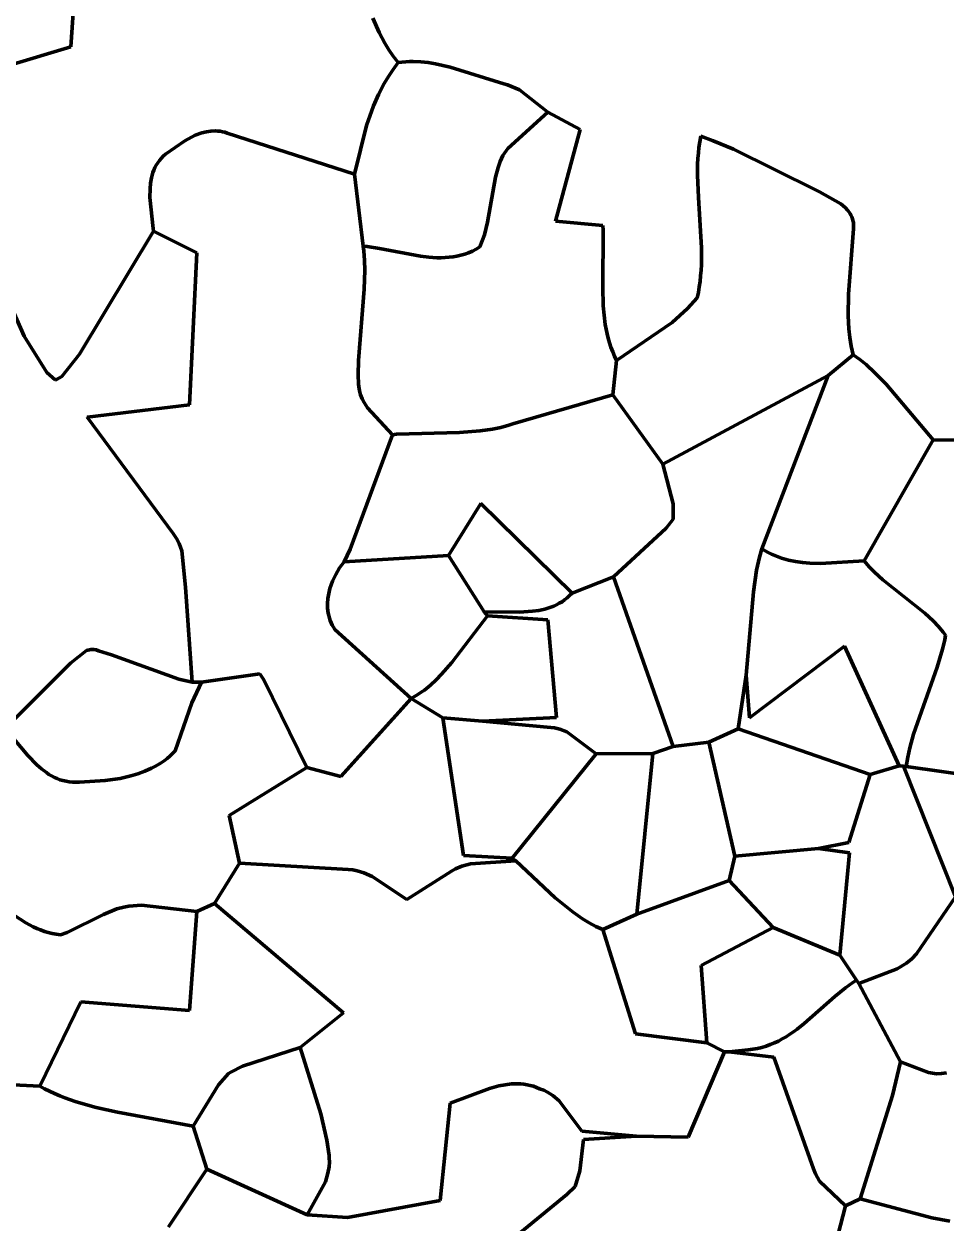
# Model space of a CAD drawing. Header units: millimetres. Extents: x 0 to 10.4, y 0 to 7.8.
# Drawn here: x 3.402 to 5.543, y 2.119 to 4.905 of the extents above; entities that cross this region are included whole.
import ezdxf

# ---------------------------------------------------------------- set-up
doc = ezdxf.new("R2010")
doc.units = ezdxf.units.MM
for name, color, linetype, lineweight in [('color#212121ff', 7, 'CONTINUOUS', 100), ('color#292929ff', 7, 'CONTINUOUS', 100), ('color#2f2f2fff', 7, 'CONTINUOUS', 100), ('color#333333ff', 7, 'CONTINUOUS', 100), ('color#353535ff', 7, 'CONTINUOUS', 100), ('color#3c3c3cff', 7, 'CONTINUOUS', 100), ('color#424242ff', 7, 'CONTINUOUS', 100), ('color#434343ff', 7, 'CONTINUOUS', 100), ('color#4b4b4bff', 7, 'CONTINUOUS', 100), ('color#4d4d4dff', 7, 'CONTINUOUS', 100), ('color#4f4f4fff', 7, 'CONTINUOUS', 100), ('color#535353ff', 7, 'CONTINUOUS', 100), ('color#5d5d5dff', 7, 'CONTINUOUS', 100), ('color#5f5f5fff', 7, 'CONTINUOUS', 100), ('color#606060ff', 7, 'CONTINUOUS', 100), ('color#646464ff', 7, 'CONTINUOUS', 100), ('color#666666ff', 7, 'CONTINUOUS', 100), ('color#696969ff', 7, 'CONTINUOUS', 100), ('color#6b6b6bff', 7, 'CONTINUOUS', 100), ('color#6c6c6cff', 7, 'CONTINUOUS', 100), ('color#707070ff', 7, 'CONTINUOUS', 100), ('color#737373ff', 7, 'CONTINUOUS', 100), ('color#757575ff', 7, 'CONTINUOUS', 100), ('color#767676ff', 7, 'CONTINUOUS', 100), ('color#777777ff', 7, 'CONTINUOUS', 100), ('color#797979ff', 7, 'CONTINUOUS', 100), ('color#7a7a7aff', 7, 'CONTINUOUS', 100), ('color#7b7b7bff', 7, 'CONTINUOUS', 100), ('color#7f7f7fff', 7, 'CONTINUOUS', 100), ('color#818181ff', 7, 'CONTINUOUS', 100), ('color#858585ff', 7, 'CONTINUOUS', 100), ('color#868686ff', 7, 'CONTINUOUS', 100), ('color#878787ff', 7, 'CONTINUOUS', 100), ('color#8b8b8bff', 7, 'CONTINUOUS', 100), ('color#8f8f8fff', 7, 'CONTINUOUS', 100)]:
    doc.layers.add(name, color=color, linetype=linetype, lineweight=lineweight)

msp = doc.modelspace()

# ---------------------------------------------------------------- linework, layer by layer
at = {"layer": 'color#212121ff'}
for p, q in [((5.3091, 2.1617), (5.3431, 2.1776)), ((5.3431, 2.1776), (5.5095, 2.134)), ((5.265, 1.9897), (5.3091, 2.1617)), ((5.5095, 2.134), (5.5515, 2.1258))]:
    msp.add_line(p, q, dxfattribs=at)
at = {"layer": 'color#292929ff'}
for p, q in [((4.9442, 2.3208), (5.0281, 2.5194)), ((5.0281, 2.5194), (5.0383, 2.5188)), ((5.0383, 2.5188), (5.1429, 2.5068)), ((5.1429, 2.5068), (5.235, 2.2476)), ((4.6926, 2.243), (4.7007, 2.3153)), ((4.7007, 2.3153), (4.8237, 2.3232)), ((4.8237, 2.3232), (4.9442, 2.3208)), ((4.6814, 2.2067), (4.6926, 2.243)), ((5.235, 2.2476), (5.2392, 2.2362)), ((5.2392, 2.2362), (5.2489, 2.219)), ((4.6625, 2.1879), (4.6814, 2.2067)), ((5.2489, 2.219), (5.3091, 2.1617)), ((4.5332, 2.0822), (4.6625, 2.1879)), ((5.3091, 2.1617), (5.265, 1.9897))]:
    msp.add_line(p, q, dxfattribs=at)
at = {"layer": 'color#2f2f2fff'}
for p, q in [((5.3091, 2.6676), (5.3259, 2.6797)), ((5.3259, 2.6797), (5.3346, 2.6854)), ((5.3346, 2.6854), (5.3405, 2.6773)), ((5.3405, 2.6773), (5.4366, 2.4957)), ((5.2133, 2.5846), (5.2847, 2.6477)), ((5.2847, 2.6477), (5.3091, 2.6676)), ((5.18, 2.5597), (5.1885, 2.5655)), ((5.1885, 2.5655), (5.1969, 2.5717)), ((5.1969, 2.5717), (5.2133, 2.5846)), ((5.1249, 2.5323), (5.1346, 2.5358)), ((5.1346, 2.5358), (5.1441, 2.5397)), ((5.1441, 2.5397), (5.1534, 2.5441)), ((5.1534, 2.5441), (5.1624, 2.5489)), ((5.1624, 2.5489), (5.1713, 2.5541)), ((5.1713, 2.5541), (5.18, 2.5597)), ((5.0383, 2.5188), (5.0832, 2.524)), ((5.1429, 2.5068), (5.0383, 2.5188)), ((5.0832, 2.524), (5.0941, 2.5252)), ((5.0941, 2.5252), (5.1046, 2.527)), ((5.1046, 2.527), (5.1149, 2.5294)), ((5.1149, 2.5294), (5.1249, 2.5323)), ((5.235, 2.2476), (5.1429, 2.5068)), ((5.4366, 2.4957), (5.418, 2.4178)), ((5.418, 2.4178), (5.3431, 2.1776)), ((5.2392, 2.2362), (5.235, 2.2476)), ((5.2489, 2.219), (5.2392, 2.2362)), ((5.3091, 2.1617), (5.2489, 2.219)), ((5.3431, 2.1776), (5.3091, 2.1617))]:
    msp.add_line(p, q, dxfattribs=at)
at = {"layer": 'color#333333ff'}
for p, q in [((4.3913, 2.3996), (4.4828, 2.4339)), ((4.4828, 2.4339), (4.5044, 2.4399)), ((4.5044, 2.4399), (4.519, 2.4428)), ((4.519, 2.4428), (4.5335, 2.4446)), ((4.5335, 2.4446), (4.5408, 2.445)), ((4.5408, 2.445), (4.5481, 2.445)), ((4.5481, 2.445), (4.5554, 2.4447)), ((4.5554, 2.4447), (4.5626, 2.444)), ((4.5626, 2.444), (4.5699, 2.4428)), ((4.5699, 2.4428), (4.5772, 2.4412)), ((4.5772, 2.4412), (4.5845, 2.4391)), ((4.5845, 2.4391), (4.5918, 2.4365)), ((4.5918, 2.4365), (4.599, 2.4334)), ((4.599, 2.4334), (4.6084, 2.4298)), ((4.6084, 2.4298), (4.6173, 2.4255)), ((4.6173, 2.4255), (4.6295, 2.4176)), ((4.368, 2.1741), (4.3913, 2.3996)), ((4.6295, 2.4176), (4.6442, 2.405)), ((4.6442, 2.405), (4.6973, 2.3347)), ((4.7007, 2.3153), (4.6926, 2.243)), ((4.6973, 2.3347), (4.8237, 2.3232)), ((4.8237, 2.3232), (4.7007, 2.3153)), ((3.7375, 2.1131), (3.8263, 2.2467)), ((3.8263, 2.2467), (4.0596, 2.1404)), ((4.6926, 2.243), (4.6814, 2.2067)), ((4.6814, 2.2067), (4.6625, 2.1879)), ((4.1525, 2.1346), (4.368, 2.1741)), ((4.6625, 2.1879), (4.5332, 2.0822)), ((4.0596, 2.1404), (4.1525, 2.1346))]:
    msp.add_line(p, q, dxfattribs=at)
at = {"layer": 'color#353535ff'}
for p, q in [((4.9742, 2.7196), (5.141, 2.8077)), ((5.141, 2.8077), (5.2959, 2.7433)), ((5.2959, 2.7433), (5.3346, 2.6854)), ((4.9869, 2.5399), (4.9742, 2.7196)), ((5.3259, 2.6797), (5.3091, 2.6676)), ((5.3346, 2.6854), (5.3259, 2.6797)), ((5.2847, 2.6477), (5.2133, 2.5846)), ((5.3091, 2.6676), (5.2847, 2.6477)), ((5.1885, 2.5655), (5.18, 2.5597)), ((5.1969, 2.5717), (5.1885, 2.5655)), ((5.2133, 2.5846), (5.1969, 2.5717)), ((5.0281, 2.5194), (4.9869, 2.5399)), ((5.1346, 2.5358), (5.1249, 2.5323)), ((5.1441, 2.5397), (5.1346, 2.5358)), ((5.1534, 2.5441), (5.1441, 2.5397)), ((5.1624, 2.5489), (5.1534, 2.5441)), ((5.1713, 2.5541), (5.1624, 2.5489)), ((5.18, 2.5597), (5.1713, 2.5541)), ((5.0383, 2.5188), (5.0281, 2.5194)), ((5.0832, 2.524), (5.0383, 2.5188)), ((5.0941, 2.5252), (5.0832, 2.524)), ((5.1046, 2.527), (5.0941, 2.5252)), ((5.1149, 2.5294), (5.1046, 2.527)), ((5.1249, 2.5323), (5.1149, 2.5294))]:
    msp.add_line(p, q, dxfattribs=at)
at = {"layer": 'color#3c3c3cff'}
for p, q in [((5.418, 2.4178), (5.4366, 2.4957)), ((5.4366, 2.4957), (5.5016, 2.4708)), ((5.5016, 2.4708), (5.5204, 2.4681)), ((5.5204, 2.4681), (5.5319, 2.4685)), ((5.5319, 2.4685), (5.5435, 2.4706)), ((5.3431, 2.1776), (5.418, 2.4178)), ((5.5095, 2.134), (5.3431, 2.1776)), ((5.5515, 2.1258), (5.5095, 2.134))]:
    msp.add_line(p, q, dxfattribs=at)
at = {"layer": 'color#424242ff'}
for p, q in [((3.2933, 2.4471), (3.4383, 2.4393)), ((3.4383, 2.4393), (3.4497, 2.4332)), ((3.4497, 2.4332), (3.4613, 2.4275)), ((3.4613, 2.4275), (3.4729, 2.4222)), ((3.4729, 2.4222), (3.4846, 2.4172)), ((3.4846, 2.4172), (3.4965, 2.4126)), ((3.4965, 2.4126), (3.5204, 2.4041)), ((3.5204, 2.4041), (3.5447, 2.3967)), ((3.5447, 2.3967), (3.5692, 2.3902)), ((3.5692, 2.3902), (3.6189, 2.3793)), ((3.6189, 2.3793), (3.7944, 2.3462)), ((3.7944, 2.3462), (3.8263, 2.2467)), ((3.8263, 2.2467), (3.7375, 2.1131))]:
    msp.add_line(p, q, dxfattribs=at)
at = {"layer": 'color#434343ff'}
for p, q in [((4.8249, 2.8389), (5.0387, 2.9165)), ((5.0387, 2.9165), (5.141, 2.8077)), ((4.7461, 2.8028), (4.8249, 2.8389)), ((4.8213, 2.5606), (4.7461, 2.8028)), ((5.141, 2.8077), (4.9742, 2.7196)), ((4.9742, 2.7196), (4.9869, 2.5399)), ((4.9869, 2.5399), (4.8213, 2.5606))]:
    msp.add_line(p, q, dxfattribs=at)
at = {"layer": 'color#4b4b4bff'}
for p, q in [((5.4435, 3.182), (5.45, 3.1814)), ((5.5647, 2.8784), (5.4435, 3.182)), ((5.45, 3.1814), (5.6664, 3.1506)), ((5.4744, 2.7463), (5.5647, 2.8784)), ((5.4511, 2.725), (5.4633, 2.7349)), ((5.4633, 2.7349), (5.4744, 2.7463)), ((5.3405, 2.6773), (5.4289, 2.7113)), ((5.4289, 2.7113), (5.4511, 2.725)), ((5.4366, 2.4957), (5.3405, 2.6773)), ((5.5016, 2.4708), (5.4366, 2.4957)), ((5.5204, 2.4681), (5.5016, 2.4708)), ((5.5319, 2.4685), (5.5204, 2.4681)), ((5.5435, 2.4706), (5.5319, 2.4685))]:
    msp.add_line(p, q, dxfattribs=at)
at = {"layer": 'color#4d4d4dff'}
for p, q in [((3.8441, 2.863), (3.9025, 2.9568)), ((3.9025, 2.9568), (4.1541, 2.9425)), ((4.4184, 2.9497), (4.4385, 2.9552)), ((4.4385, 2.9552), (4.5434, 2.9623)), ((4.5434, 2.9623), (4.635, 2.8768)), ((4.1541, 2.9425), (4.165, 2.9414)), ((4.165, 2.9414), (4.1756, 2.9394)), ((4.1756, 2.9394), (4.1909, 2.9348)), ((4.1909, 2.9348), (4.2104, 2.9263)), ((4.2104, 2.9263), (4.291, 2.8726)), ((4.291, 2.8726), (4.3944, 2.9387)), ((4.3944, 2.9387), (4.4038, 2.9437)), ((4.4038, 2.9437), (4.4184, 2.9497)), ((4.635, 2.8768), (4.6765, 2.843)), ((4.1433, 2.6092), (3.8441, 2.863)), ((4.6765, 2.843), (4.6985, 2.8279)), ((4.6985, 2.8279), (4.7138, 2.8187)), ((4.7138, 2.8187), (4.7296, 2.8103)), ((4.7296, 2.8103), (4.7461, 2.8028)), ((4.7461, 2.8028), (4.8213, 2.5606)), ((4.043, 2.5293), (4.1433, 2.6092)), ((4.8213, 2.5606), (4.9869, 2.5399)), ((4.9869, 2.5399), (5.0281, 2.5194)), ((4.091, 2.3751), (4.043, 2.5293)), ((5.0281, 2.5194), (4.9442, 2.3208)), ((4.4828, 2.4339), (4.3913, 2.3996)), ((4.5044, 2.4399), (4.4828, 2.4339)), ((4.519, 2.4428), (4.5044, 2.4399)), ((4.5335, 2.4446), (4.519, 2.4428)), ((4.5408, 2.445), (4.5335, 2.4446)), ((4.5481, 2.445), (4.5408, 2.445)), ((4.5554, 2.4447), (4.5481, 2.445)), ((4.5626, 2.444), (4.5554, 2.4447)), ((4.5699, 2.4428), (4.5626, 2.444)), ((4.5772, 2.4412), (4.5699, 2.4428)), ((4.5845, 2.4391), (4.5772, 2.4412)), ((4.5918, 2.4365), (4.5845, 2.4391)), ((4.599, 2.4334), (4.5918, 2.4365)), ((4.6084, 2.4298), (4.599, 2.4334)), ((4.6173, 2.4255), (4.6084, 2.4298)), ((4.6295, 2.4176), (4.6173, 2.4255)), ((4.3913, 2.3996), (4.368, 2.1741)), ((4.6442, 2.405), (4.6295, 2.4176)), ((4.6973, 2.3347), (4.6442, 2.405)), ((4.1051, 2.314), (4.091, 2.3751)), ((4.1101, 2.2785), (4.1051, 2.314)), ((4.8237, 2.3232), (4.6973, 2.3347)), ((4.9442, 2.3208), (4.8237, 2.3232)), ((4.1105, 2.2731), (4.1101, 2.2785)), ((4.1101, 2.2523), (4.1108, 2.2626)), ((4.1108, 2.2626), (4.1105, 2.2731)), ((4.1016, 2.2176), (4.1075, 2.2372)), ((4.1075, 2.2372), (4.1101, 2.2523)), ((4.0596, 2.1404), (4.1016, 2.2176)), ((4.368, 2.1741), (4.1525, 2.1346)), ((4.1525, 2.1346), (4.0596, 2.1404))]:
    msp.add_line(p, q, dxfattribs=at)
at = {"layer": 'color#4f4f4fff'}
for p, q in [((4.9916, 3.2375), (5.0602, 3.2683)), ((5.0602, 3.2683), (5.3666, 3.1624)), ((5.0525, 2.9732), (4.9916, 3.2375)), ((5.3666, 3.1624), (5.317, 3.0045)), ((5.2463, 2.9907), (5.0525, 2.9732)), ((5.317, 3.0045), (5.2463, 2.9907))]:
    msp.add_line(p, q, dxfattribs=at)
at = {"layer": 'color#535353ff'}
for p, q in [((3.9093, 2.4856), (4.043, 2.5293)), ((4.043, 2.5293), (4.091, 2.3751)), ((3.882, 2.4719), (3.9093, 2.4856)), ((3.853, 2.4421), (3.8767, 2.4687)), ((3.8767, 2.4687), (3.882, 2.4719)), ((3.7944, 2.3462), (3.853, 2.4421)), ((4.091, 2.3751), (4.1051, 2.314)), ((3.8263, 2.2467), (3.7944, 2.3462)), ((4.1051, 2.314), (4.1101, 2.2785)), ((4.1101, 2.2785), (4.1105, 2.2731)), ((4.1108, 2.2626), (4.1101, 2.2523)), ((4.1105, 2.2731), (4.1108, 2.2626)), ((4.0596, 2.1404), (3.8263, 2.2467)), ((4.1075, 2.2372), (4.1016, 2.2176)), ((4.1101, 2.2523), (4.1075, 2.2372)), ((4.1016, 2.2176), (4.0596, 2.1404))]:
    msp.add_line(p, q, dxfattribs=at)
at = {"layer": 'color#5d5d5dff'}
for p, q in [((4.9088, 3.228), (4.9916, 3.2375)), ((4.9916, 3.2375), (5.0525, 2.9732)), ((4.8249, 2.8389), (4.8615, 3.2117)), ((4.8615, 3.2117), (4.9088, 3.228)), ((5.0525, 2.9732), (5.0387, 2.9165)), ((5.0387, 2.9165), (4.8249, 2.8389))]:
    msp.add_line(p, q, dxfattribs=at)
at = {"layer": 'color#5f5f5fff'}
for p, q in [((5.3666, 3.1624), (5.4337, 3.1828)), ((5.4337, 3.1828), (5.4435, 3.182)), ((5.4435, 3.182), (5.5647, 2.8784)), ((5.317, 3.0045), (5.3666, 3.1624)), ((5.2463, 2.9907), (5.317, 3.0045)), ((5.3185, 2.9806), (5.2463, 2.9907)), ((5.2959, 2.7433), (5.3185, 2.9806)), ((5.5647, 2.8784), (5.4744, 2.7463)), ((3.7862, 2.6151), (3.803, 2.8448)), ((3.803, 2.8448), (3.8441, 2.863)), ((3.8441, 2.863), (4.1433, 2.6092)), ((5.3346, 2.6854), (5.2959, 2.7433)), ((5.4633, 2.7349), (5.4511, 2.725)), ((5.4744, 2.7463), (5.4633, 2.7349)), ((5.4289, 2.7113), (5.3405, 2.6773)), ((5.4511, 2.725), (5.4289, 2.7113)), ((5.3405, 2.6773), (5.3346, 2.6854)), ((3.4383, 2.4393), (3.5334, 2.6354)), ((3.5334, 2.6354), (3.7862, 2.6151)), ((4.1433, 2.6092), (4.043, 2.5293)), ((4.043, 2.5293), (3.9093, 2.4856)), ((3.9093, 2.4856), (3.882, 2.4719)), ((3.8767, 2.4687), (3.853, 2.4421)), ((3.882, 2.4719), (3.8767, 2.4687)), ((3.4497, 2.4332), (3.4383, 2.4393)), ((3.4613, 2.4275), (3.4497, 2.4332)), ((3.4729, 2.4222), (3.4613, 2.4275)), ((3.853, 2.4421), (3.7944, 2.3462)), ((3.4846, 2.4172), (3.4729, 2.4222)), ((3.4965, 2.4126), (3.4846, 2.4172)), ((3.5204, 2.4041), (3.4965, 2.4126)), ((3.5447, 2.3967), (3.5204, 2.4041)), ((3.5692, 2.3902), (3.5447, 2.3967)), ((3.6189, 2.3793), (3.5692, 2.3902)), ((3.7944, 2.3462), (3.6189, 2.3793))]:
    msp.add_line(p, q, dxfattribs=at)
at = {"layer": 'color#606060ff'}
for p, q in [((4.1375, 3.1579), (4.3004, 3.3389)), ((4.3004, 3.3389), (4.3742, 3.2943)), ((4.3742, 3.2943), (4.4222, 2.9748)), ((3.8784, 3.0679), (4.0585, 3.1792)), ((4.0585, 3.1792), (4.1375, 3.1579)), ((3.9025, 2.9568), (3.8784, 3.0679)), ((4.1541, 2.9425), (3.9025, 2.9568)), ((4.4385, 2.9552), (4.4184, 2.9497)), ((4.4222, 2.9748), (4.5355, 2.9684)), ((4.5434, 2.9623), (4.4385, 2.9552)), ((4.5355, 2.9684), (4.5434, 2.9623)), ((4.165, 2.9414), (4.1541, 2.9425)), ((4.1756, 2.9394), (4.165, 2.9414)), ((4.1909, 2.9348), (4.1756, 2.9394)), ((4.2104, 2.9263), (4.1909, 2.9348)), ((4.291, 2.8726), (4.2104, 2.9263)), ((4.3944, 2.9387), (4.291, 2.8726)), ((4.4038, 2.9437), (4.3944, 2.9387)), ((4.4184, 2.9497), (4.4038, 2.9437))]:
    msp.add_line(p, q, dxfattribs=at)
at = {"layer": 'color#646464ff'}
for p, q in [((5.2686, 4.089), (5.327, 4.137)), ((5.327, 4.137), (5.3423, 4.126)), ((5.3423, 4.126), (5.3569, 4.1142)), ((5.3569, 4.1142), (5.3776, 4.0953)), ((5.3776, 4.0953), (5.4035, 4.0684)), ((5.115, 3.6866), (5.2686, 4.089)), ((5.4035, 4.0684), (5.5126, 3.9397)), ((5.5126, 3.9397), (5.3525, 3.6585)), ((5.1224, 3.682), (5.115, 3.6866)), ((5.1299, 3.6779), (5.1224, 3.682)), ((5.1375, 3.6741), (5.1299, 3.6779)), ((5.1452, 3.6707), (5.1375, 3.6741)), ((5.153, 3.6676), (5.1452, 3.6707)), ((5.1609, 3.6648), (5.153, 3.6676)), ((5.1769, 3.6603), (5.1609, 3.6648)), ((5.1931, 3.6568), (5.1769, 3.6603)), ((5.2096, 3.6544), (5.1931, 3.6568)), ((5.2263, 3.6529), (5.2096, 3.6544)), ((5.2515, 3.6521), (5.2263, 3.6529)), ((5.3525, 3.6585), (5.2515, 3.6521))]:
    msp.add_line(p, q, dxfattribs=at)
at = {"layer": 'color#666666ff'}
for p, q in [((4.5355, 2.9684), (4.7301, 3.2109)), ((4.7301, 3.2109), (4.8615, 3.2117)), ((4.8615, 3.2117), (4.8249, 2.8389)), ((5.0525, 2.9732), (5.2463, 2.9907)), ((5.2463, 2.9907), (5.3185, 2.9806)), ((5.3185, 2.9806), (5.2959, 2.7433)), ((4.5434, 2.9623), (4.5355, 2.9684)), ((4.635, 2.8768), (4.5434, 2.9623)), ((5.0387, 2.9165), (5.0525, 2.9732)), ((5.141, 2.8077), (5.0387, 2.9165)), ((4.6765, 2.843), (4.635, 2.8768)), ((4.6985, 2.8279), (4.6765, 2.843)), ((4.7138, 2.8187), (4.6985, 2.8279)), ((4.7296, 2.8103), (4.7138, 2.8187)), ((4.8249, 2.8389), (4.7461, 2.8028)), ((4.7461, 2.8028), (4.7296, 2.8103)), ((5.2959, 2.7433), (5.141, 2.8077))]:
    msp.add_line(p, q, dxfattribs=at)
at = {"layer": 'color#696969ff'}
for p, q in [((4.3876, 3.6707), (4.4621, 3.7913)), ((4.4621, 3.7913), (4.6743, 3.5837)), ((4.4704, 3.5405), (4.3876, 3.6707)), ((4.6571, 3.568), (4.651, 3.5638)), ((4.663, 3.5727), (4.6571, 3.568)), ((4.6687, 3.578), (4.663, 3.5727)), ((4.6743, 3.5837), (4.6687, 3.578)), ((4.5526, 3.5398), (4.4704, 3.5405)), ((4.5825, 3.5415), (4.5526, 3.5398)), ((4.597, 3.5435), (4.5825, 3.5415)), ((4.6112, 3.5466), (4.597, 3.5435)), ((4.6182, 3.5486), (4.6112, 3.5466)), ((4.625, 3.5509), (4.6182, 3.5486)), ((4.6317, 3.5535), (4.625, 3.5509)), ((4.6383, 3.5565), (4.6317, 3.5535)), ((4.6447, 3.56), (4.6383, 3.5565)), ((4.651, 3.5638), (4.6447, 3.56))]:
    msp.add_line(p, q, dxfattribs=at)
at = {"layer": 'color#6b6b6bff'}
for p, q in [((4.3742, 3.2943), (4.4661, 3.2867)), ((4.4222, 2.9748), (4.3742, 3.2943)), ((4.4661, 3.2867), (4.6252, 3.272)), ((4.6252, 3.272), (4.6339, 3.2709)), ((4.6339, 3.2709), (4.6462, 3.2679)), ((4.6462, 3.2679), (4.6618, 3.2615)), ((4.6618, 3.2615), (4.7301, 3.2109)), ((4.7301, 3.2109), (4.5355, 2.9684)), ((4.5355, 2.9684), (4.4222, 2.9748))]:
    msp.add_line(p, q, dxfattribs=at)
at = {"layer": 'color#6c6c6cff'}
for p, q in [((5.1095, 3.6668), (5.115, 3.6866)), ((5.115, 3.6866), (5.1224, 3.682)), ((5.1224, 3.682), (5.1299, 3.6779)), ((5.1299, 3.6779), (5.1375, 3.6741)), ((5.1028, 3.637), (5.1095, 3.6668)), ((5.1375, 3.6741), (5.1452, 3.6707)), ((5.1452, 3.6707), (5.153, 3.6676)), ((5.153, 3.6676), (5.1609, 3.6648)), ((5.1609, 3.6648), (5.1769, 3.6603)), ((5.1769, 3.6603), (5.1931, 3.6568)), ((5.1931, 3.6568), (5.2096, 3.6544)), ((5.2096, 3.6544), (5.2263, 3.6529)), ((5.2263, 3.6529), (5.2515, 3.6521)), ((5.2515, 3.6521), (5.3525, 3.6585)), ((5.3525, 3.6585), (5.3642, 3.645)), ((5.0952, 3.5866), (5.1028, 3.637)), ((5.3642, 3.645), (5.3766, 3.6323)), ((5.3766, 3.6323), (5.3962, 3.6144)), ((5.3962, 3.6144), (5.4934, 3.537)), ((5.0787, 3.393), (5.0952, 3.5866)), ((5.4934, 3.537), (5.5128, 3.519)), ((5.5128, 3.519), (5.5249, 3.5063)), ((5.5249, 3.5063), (5.5363, 3.4928)), ((5.5363, 3.4928), (5.5417, 3.4857)), ((5.5417, 3.4857), (5.5395, 3.4749)), ((5.307, 3.4606), (5.0864, 3.2945)), ((5.4337, 3.1828), (5.307, 3.4606)), ((5.5344, 3.4536), (5.5219, 3.4117)), ((5.5395, 3.4749), (5.5344, 3.4536)), ((5.5219, 3.4117), (5.467, 3.2564)), ((5.0864, 3.2945), (5.0787, 3.393)), ((5.467, 3.2564), (5.4584, 3.2246)), ((5.4536, 3.2032), (5.45, 3.1814)), ((5.4584, 3.2246), (5.4536, 3.2032)), ((5.4435, 3.182), (5.4337, 3.1828)), ((5.45, 3.1814), (5.4435, 3.182))]:
    msp.add_line(p, q, dxfattribs=at)
at = {"layer": 'color#707070ff'}
for p, q in [((4.6743, 3.5837), (4.7705, 3.6216)), ((4.7705, 3.6216), (4.9088, 3.228)), ((4.651, 3.5638), (4.6571, 3.568)), ((4.6571, 3.568), (4.663, 3.5727)), ((4.663, 3.5727), (4.6687, 3.578)), ((4.6687, 3.578), (4.6743, 3.5837)), ((4.4777, 3.5308), (4.4704, 3.5405)), ((4.4704, 3.5405), (4.5526, 3.5398)), ((4.5526, 3.5398), (4.5825, 3.5415)), ((4.5825, 3.5415), (4.597, 3.5435)), ((4.597, 3.5435), (4.6112, 3.5466)), ((4.6112, 3.5466), (4.6182, 3.5486)), ((4.6182, 3.5486), (4.625, 3.5509)), ((4.625, 3.5509), (4.6317, 3.5535)), ((4.6317, 3.5535), (4.6383, 3.5565)), ((4.6383, 3.5565), (4.6447, 3.56)), ((4.6447, 3.56), (4.651, 3.5638)), ((4.6178, 3.5217), (4.4777, 3.5308)), ((4.6385, 3.2953), (4.6178, 3.5217)), ((4.4661, 3.2867), (4.6385, 3.2953)), ((4.6252, 3.272), (4.4661, 3.2867)), ((4.6339, 3.2709), (4.6252, 3.272)), ((4.6462, 3.2679), (4.6339, 3.2709)), ((4.6618, 3.2615), (4.6462, 3.2679)), ((4.7301, 3.2109), (4.6618, 3.2615)), ((4.8615, 3.2117), (4.7301, 3.2109)), ((4.9088, 3.228), (4.8615, 3.2117))]:
    msp.add_line(p, q, dxfattribs=at)
at = {"layer": 'color#737373ff'}
for p, q in [((3.3417, 2.8591), (3.4063, 2.8181)), ((3.5863, 2.8381), (3.617, 2.8506)), ((3.617, 2.8506), (3.6332, 2.8548)), ((3.6332, 2.8548), (3.6449, 2.8569)), ((3.6449, 2.8569), (3.6742, 2.8595)), ((3.6742, 2.8595), (3.803, 2.8448)), ((3.803, 2.8448), (3.7862, 2.6151)), ((3.4063, 2.8181), (3.423, 2.8093)), ((3.5021, 2.7958), (3.5863, 2.8381)), ((3.423, 2.8093), (3.4316, 2.8054)), ((3.4316, 2.8054), (3.4402, 2.8018)), ((3.4402, 2.8018), (3.4491, 2.7986)), ((3.4491, 2.7986), (3.4581, 2.7959)), ((3.4581, 2.7959), (3.4673, 2.7936)), ((3.4673, 2.7936), (3.4767, 2.7918)), ((3.4767, 2.7918), (3.4864, 2.7906)), ((3.4864, 2.7906), (3.5021, 2.7958)), ((3.5334, 2.6354), (3.4383, 2.4393)), ((3.7862, 2.6151), (3.5334, 2.6354)), ((3.4383, 2.4393), (3.2933, 2.4471))]:
    msp.add_line(p, q, dxfattribs=at)
at = {"layer": 'color#757575ff'}
for p, q in [((5.0864, 3.2945), (5.307, 3.4606)), ((5.307, 3.4606), (5.4337, 3.1828)), ((5.0602, 3.2683), (5.0787, 3.393)), ((5.0787, 3.393), (5.0864, 3.2945)), ((5.3666, 3.1624), (5.0602, 3.2683)), ((5.4337, 3.1828), (5.3666, 3.1624))]:
    msp.add_line(p, q, dxfattribs=at)
at = {"layer": 'color#767676ff'}
for p, q in [((3.5295, 5.1388), (3.5104, 4.8519)), ((3.5104, 4.8519), (3.3688, 4.8087))]:
    msp.add_line(p, q, dxfattribs=at)
at = {"layer": 'color#777777ff'}
for p, q in [((4.537, 3.9767), (4.7689, 4.0441)), ((4.7689, 4.0441), (4.8851, 3.883)), ((4.2667, 3.9522), (4.4128, 3.9563)), ((4.4128, 3.9563), (4.4611, 3.96)), ((4.4611, 3.96), (4.4899, 3.9643)), ((4.4899, 3.9643), (4.5088, 3.9684)), ((4.5088, 3.9684), (4.5277, 3.9736)), ((4.5277, 3.9736), (4.537, 3.9767)), ((4.1588, 3.6859), (4.2571, 3.9513)), ((4.2571, 3.9513), (4.2667, 3.9522)), ((4.8851, 3.883), (4.9087, 3.7912)), ((4.4621, 3.7913), (4.3876, 3.6707)), ((4.6743, 3.5837), (4.4621, 3.7913)), ((4.9087, 3.7912), (4.909, 3.7552)), ((4.8927, 3.7342), (4.7705, 3.6216)), ((4.909, 3.7552), (4.8927, 3.7342)), ((4.1448, 3.6564), (4.1588, 3.6859)), ((4.3876, 3.6707), (4.1448, 3.6564)), ((4.7705, 3.6216), (4.6743, 3.5837))]:
    msp.add_line(p, q, dxfattribs=at)
at = {"layer": 'color#797979ff'}
for p, q in [((5.3525, 3.6585), (5.5126, 3.9397)), ((5.5126, 3.9397), (5.6048, 3.9383)), ((5.3642, 3.645), (5.3525, 3.6585)), ((5.3766, 3.6323), (5.3642, 3.645)), ((5.3962, 3.6144), (5.3766, 3.6323)), ((5.4934, 3.537), (5.3962, 3.6144)), ((5.5128, 3.519), (5.4934, 3.537)), ((5.5249, 3.5063), (5.5128, 3.519)), ((5.5363, 3.4928), (5.5249, 3.5063)), ((5.5417, 3.4857), (5.5363, 3.4928)), ((5.5395, 3.4749), (5.5417, 3.4857)), ((5.5219, 3.4117), (5.5344, 3.4536)), ((5.5344, 3.4536), (5.5395, 3.4749)), ((5.467, 3.2564), (5.5219, 3.4117)), ((5.4584, 3.2246), (5.467, 3.2564)), ((5.45, 3.1814), (5.4536, 3.2032)), ((5.4536, 3.2032), (5.4584, 3.2246)), ((5.6664, 3.1506), (5.45, 3.1814))]:
    msp.add_line(p, q, dxfattribs=at)
at = {"layer": 'color#7a7a7aff'}
for p, q in [((4.2482, 4.783), (4.2589, 4.7992)), ((4.2589, 4.7992), (4.2704, 4.815)), ((4.2704, 4.815), (4.2793, 4.8162)), ((4.2793, 4.8162), (4.2881, 4.817)), ((4.2881, 4.817), (4.2969, 4.8175)), ((4.2969, 4.8175), (4.3056, 4.8176)), ((4.3056, 4.8176), (4.3229, 4.8169)), ((4.3229, 4.8169), (4.3401, 4.8151)), ((4.3401, 4.8151), (4.3571, 4.8123)), ((4.3571, 4.8123), (4.3909, 4.8043)), ((4.3909, 4.8043), (4.516, 4.7653)), ((4.2251, 4.7407), (4.2384, 4.7664)), ((4.2384, 4.7664), (4.2482, 4.783)), ((4.516, 4.7653), (4.5244, 4.7632)), ((4.5244, 4.7632), (4.5519, 4.7519)), ((4.2134, 4.7143), (4.2251, 4.7407)), ((4.5519, 4.7519), (4.6183, 4.6997)), ((4.1971, 4.6689), (4.2134, 4.7143)), ((4.6183, 4.6997), (4.5254, 4.6158)), ((4.1692, 4.5561), (4.1971, 4.6689)), ((4.5136, 4.5995), (4.5075, 4.5855)), ((4.5254, 4.6158), (4.5136, 4.5995)), ((4.5024, 4.5713), (4.4964, 4.5494)), ((4.5075, 4.5855), (4.5024, 4.5713)), ((4.1896, 4.3888), (4.1692, 4.5561)), ((4.4964, 4.5494), (4.4782, 4.4446)), ((4.4782, 4.4446), (4.4708, 4.4153)), ((4.4659, 4.401), (4.4601, 4.387)), ((4.4708, 4.4153), (4.4659, 4.401)), ((4.1988, 4.3878), (4.1896, 4.3888)), ((4.2268, 4.3834), (4.1988, 4.3878)), ((4.3224, 4.3656), (4.2268, 4.3834)), ((4.4341, 4.3737), (4.4252, 4.3705)), ((4.4429, 4.3775), (4.4341, 4.3737)), ((4.4515, 4.3819), (4.4429, 4.3775)), ((4.4601, 4.387), (4.4515, 4.3819)), ((4.3415, 4.3634), (4.3224, 4.3656)), ((4.3605, 4.3622), (4.3415, 4.3634)), ((4.37, 4.3621), (4.3605, 4.3622)), ((4.3794, 4.3624), (4.37, 4.3621)), ((4.3887, 4.3631), (4.3794, 4.3624)), ((4.3979, 4.3642), (4.3887, 4.3631)), ((4.4071, 4.3658), (4.3979, 4.3642)), ((4.4162, 4.3679), (4.4071, 4.3658)), ((4.4252, 4.3705), (4.4162, 4.3679))]:
    msp.add_line(p, q, dxfattribs=at)
at = {"layer": 'color#7b7b7bff'}
for p, q in [((4.3948, 3.4226), (4.4777, 3.5308)), ((4.4777, 3.5308), (4.6178, 3.5217)), ((4.6178, 3.5217), (4.6385, 3.2953)), ((4.3713, 3.3952), (4.3948, 3.4226)), ((3.7915, 3.3287), (3.8139, 3.3768)), ((3.8139, 3.3768), (3.9495, 3.3966)), ((3.9495, 3.3966), (3.9586, 3.3825)), ((3.9586, 3.3825), (4.0585, 3.1792)), ((4.3314, 3.3588), (4.3454, 3.3702)), ((4.3454, 3.3702), (4.3587, 3.3824)), ((4.3587, 3.3824), (4.3713, 3.3952)), ((4.3005, 3.339), (4.3086, 3.3436)), ((4.3086, 3.3436), (4.3165, 3.3484)), ((4.3165, 3.3484), (4.3241, 3.3535)), ((4.3241, 3.3535), (4.3314, 3.3588)), ((3.7531, 3.2173), (3.7915, 3.3287)), ((4.3004, 3.3389), (4.3005, 3.339)), ((4.3742, 3.2943), (4.3004, 3.3389)), ((4.4661, 3.2867), (4.3742, 3.2943)), ((4.6385, 3.2953), (4.4661, 3.2867)), ((3.3581, 3.2691), (3.4105, 3.207)), ((3.4105, 3.207), (3.4312, 3.1854)), ((3.7339, 3.1998), (3.7405, 3.2053)), ((3.7405, 3.2053), (3.7469, 3.2111)), ((3.7469, 3.2111), (3.7531, 3.2173)), ((3.4312, 3.1854), (3.4422, 3.1757)), ((3.4422, 3.1757), (3.4537, 3.167)), ((3.6824, 3.1702), (3.6979, 3.1772)), ((3.6979, 3.1772), (3.7055, 3.1811)), ((3.7055, 3.1811), (3.7128, 3.1853)), ((3.7128, 3.1853), (3.72, 3.1898)), ((3.72, 3.1898), (3.7271, 3.1947)), ((3.7271, 3.1947), (3.7339, 3.1998)), ((4.0585, 3.1792), (3.8784, 3.0679)), ((3.4537, 3.167), (3.4597, 3.163)), ((3.4597, 3.163), (3.4658, 3.1594)), ((3.4658, 3.1594), (3.4722, 3.1561)), ((3.4722, 3.1561), (3.4787, 3.1532)), ((3.4787, 3.1532), (3.4853, 3.1507)), ((3.4853, 3.1507), (3.4922, 3.1486)), ((3.4922, 3.1486), (3.4993, 3.147)), ((3.5303, 3.1451), (3.5903, 3.1485)), ((3.5903, 3.1485), (3.6247, 3.1535)), ((3.6247, 3.1535), (3.65, 3.1593)), ((3.65, 3.1593), (3.6664, 3.1643)), ((3.6664, 3.1643), (3.6824, 3.1702)), ((3.4993, 3.147), (3.5066, 3.1458)), ((3.5066, 3.1458), (3.5142, 3.1452)), ((3.5142, 3.1452), (3.5219, 3.145)), ((3.5219, 3.145), (3.5303, 3.1451)), ((3.8784, 3.0679), (3.9025, 2.9568)), ((3.9025, 2.9568), (3.8441, 2.863)), ((3.4063, 2.8181), (3.3417, 2.8591)), ((3.617, 2.8506), (3.5863, 2.8381)), ((3.6332, 2.8548), (3.617, 2.8506)), ((3.6449, 2.8569), (3.6332, 2.8548)), ((3.6742, 2.8595), (3.6449, 2.8569)), ((3.803, 2.8448), (3.6742, 2.8595)), ((3.8441, 2.863), (3.803, 2.8448)), ((3.423, 2.8093), (3.4063, 2.8181)), ((3.5863, 2.8381), (3.5021, 2.7958)), ((3.4316, 2.8054), (3.423, 2.8093)), ((3.4402, 2.8018), (3.4316, 2.8054)), ((3.4491, 2.7986), (3.4402, 2.8018)), ((3.4581, 2.7959), (3.4491, 2.7986)), ((3.4673, 2.7936), (3.4581, 2.7959)), ((3.4767, 2.7918), (3.4673, 2.7936)), ((3.4864, 2.7906), (3.4767, 2.7918)), ((3.5021, 2.7958), (3.4864, 2.7906))]:
    msp.add_line(p, q, dxfattribs=at)
at = {"layer": 'color#7f7f7fff'}
for p, q in [((3.5304, 4.1385), (3.7026, 4.4235)), ((3.7026, 4.4235), (3.8034, 4.3731)), ((3.8034, 4.3731), (3.7862, 4.0205)), ((3.3168, 4.3723), (3.4023, 4.1803)), ((3.4023, 4.1803), (3.4547, 4.0959)), ((3.4898, 4.0865), (3.5304, 4.1385)), ((3.4547, 4.0959), (3.4742, 4.0786)), ((3.4742, 4.0786), (3.4771, 4.0796)), ((3.4771, 4.0796), (3.4898, 4.0865)), ((4.8851, 3.883), (5.2686, 4.089)), ((5.2686, 4.089), (5.115, 3.6866)), ((3.7862, 4.0205), (3.5487, 3.9924)), ((3.5487, 3.9924), (3.7483, 3.7218)), ((4.9087, 3.7912), (4.8851, 3.883)), ((4.909, 3.7552), (4.9087, 3.7912)), ((4.7705, 3.6216), (4.8927, 3.7342)), ((4.8927, 3.7342), (4.909, 3.7552)), ((3.7483, 3.7218), (3.7562, 3.7106)), ((3.7562, 3.7106), (3.7623, 3.6987)), ((3.7623, 3.6987), (3.7683, 3.6821)), ((3.7683, 3.6821), (3.7771, 3.5976)), ((5.115, 3.6866), (5.1095, 3.6668)), ((5.1095, 3.6668), (5.1028, 3.637)), ((4.9088, 3.228), (4.7705, 3.6216)), ((5.1028, 3.637), (5.0952, 3.5866)), ((3.7771, 3.5976), (3.7922, 3.3773)), ((5.0952, 3.5866), (5.0787, 3.393)), ((3.547, 3.4501), (3.5096, 3.4214)), ((3.5566, 3.4528), (3.547, 3.4501)), ((3.5641, 3.453), (3.5566, 3.4528)), ((3.5694, 3.452), (3.5641, 3.453)), ((3.5747, 3.45), (3.5694, 3.452)), ((3.6049, 3.4405), (3.5747, 3.45)), ((3.7612, 3.3842), (3.6049, 3.4405)), ((3.5096, 3.4214), (3.3581, 3.2691)), ((3.7922, 3.3773), (3.7612, 3.3842)), ((5.0787, 3.393), (5.0602, 3.2683)), ((5.0602, 3.2683), (4.9916, 3.2375)), ((4.9916, 3.2375), (4.9088, 3.228))]:
    msp.add_line(p, q, dxfattribs=at)
at = {"layer": 'color#818181ff'}
for p, q in [((4.5254, 4.6158), (4.6183, 4.6997)), ((4.6183, 4.6997), (4.6933, 4.6594)), ((4.6933, 4.6594), (4.6357, 4.4467)), ((4.5075, 4.5855), (4.5136, 4.5995)), ((4.5136, 4.5995), (4.5254, 4.6158)), ((4.4964, 4.5494), (4.5024, 4.5713)), ((4.5024, 4.5713), (4.5075, 4.5855)), ((4.4782, 4.4446), (4.4964, 4.5494)), ((4.4708, 4.4153), (4.4782, 4.4446)), ((4.6357, 4.4467), (4.7459, 4.4369)), ((4.7459, 4.4369), (4.7464, 4.4261)), ((4.4601, 4.387), (4.4659, 4.401)), ((4.4659, 4.401), (4.4708, 4.4153)), ((4.7464, 4.4261), (4.7454, 4.2941)), ((4.1909, 4.3777), (4.1896, 4.3888)), ((4.1896, 4.3888), (4.1988, 4.3878)), ((4.1924, 4.3556), (4.1909, 4.3777)), ((4.1988, 4.3878), (4.2268, 4.3834)), ((4.2268, 4.3834), (4.3224, 4.3656)), ((4.4252, 4.3705), (4.4341, 4.3737)), ((4.4341, 4.3737), (4.4429, 4.3775)), ((4.4429, 4.3775), (4.4515, 4.3819)), ((4.4515, 4.3819), (4.4601, 4.387)), ((4.193, 4.3335), (4.1924, 4.3556)), ((4.3224, 4.3656), (4.3415, 4.3634)), ((4.3415, 4.3634), (4.3605, 4.3622)), ((4.3605, 4.3622), (4.37, 4.3621)), ((4.37, 4.3621), (4.3794, 4.3624)), ((4.3794, 4.3624), (4.3887, 4.3631)), ((4.3887, 4.3631), (4.3979, 4.3642)), ((4.3979, 4.3642), (4.4071, 4.3658)), ((4.4071, 4.3658), (4.4162, 4.3679)), ((4.4162, 4.3679), (4.4252, 4.3705)), ((4.1918, 4.2893), (4.193, 4.3335)), ((4.1784, 4.1238), (4.1918, 4.2893)), ((4.7454, 4.2941), (4.7467, 4.2502)), ((4.7467, 4.2502), (4.7485, 4.2285)), ((4.7485, 4.2285), (4.7514, 4.207)), ((4.7514, 4.207), (4.7533, 4.1963)), ((4.7533, 4.1963), (4.7556, 4.1857)), ((4.7556, 4.1857), (4.7582, 4.1751)), ((4.7582, 4.1751), (4.7613, 4.1646)), ((4.7613, 4.1646), (4.7647, 4.1542)), ((4.7647, 4.1542), (4.7686, 4.1439)), ((4.178, 4.0906), (4.1784, 4.1238)), ((4.7686, 4.1439), (4.773, 4.1337)), ((4.7778, 4.1235), (4.7689, 4.0441)), ((4.773, 4.1337), (4.7778, 4.1235)), ((4.1788, 4.0685), (4.178, 4.0906)), ((4.1791, 4.0633), (4.1788, 4.0685)), ((4.1807, 4.0533), (4.1791, 4.0633)), ((4.1833, 4.0438), (4.1807, 4.0533)), ((4.1869, 4.0347), (4.1833, 4.0438)), ((4.7689, 4.0441), (4.537, 3.9767)), ((4.1913, 4.026), (4.1869, 4.0347)), ((4.1993, 4.0136), (4.1913, 4.026)), ((4.2571, 3.9513), (4.1993, 4.0136)), ((4.4128, 3.9563), (4.2667, 3.9522)), ((4.4611, 3.96), (4.4128, 3.9563)), ((4.4899, 3.9643), (4.4611, 3.96)), ((4.5088, 3.9684), (4.4899, 3.9643)), ((4.5277, 3.9736), (4.5088, 3.9684)), ((4.537, 3.9767), (4.5277, 3.9736)), ((4.2667, 3.9522), (4.2571, 3.9513)), ((4.1346, 3.6424), (4.1448, 3.6564)), ((4.1448, 3.6564), (4.3876, 3.6707)), ((4.3876, 3.6707), (4.4704, 3.5405)), ((4.118, 3.6111), (4.1256, 3.6272)), ((4.1256, 3.6272), (4.1346, 3.6424)), ((4.1093, 3.5829), (4.1122, 3.5943)), ((4.1122, 3.5943), (4.118, 3.6111)), ((4.1066, 3.5599), (4.1075, 3.5714)), ((4.1075, 3.5714), (4.1093, 3.5829)), ((4.1068, 3.5484), (4.1066, 3.5599)), ((4.1083, 3.537), (4.1068, 3.5484)), ((4.4704, 3.5405), (4.4777, 3.5308)), ((4.1094, 3.5314), (4.1083, 3.537)), ((4.1109, 3.5259), (4.1094, 3.5314)), ((4.1128, 3.5204), (4.1109, 3.5259)), ((4.1149, 3.5149), (4.1128, 3.5204)), ((4.1175, 3.5096), (4.1149, 3.5149)), ((4.1204, 3.5044), (4.1175, 3.5096)), ((4.4777, 3.5308), (4.3948, 3.4226)), ((4.1236, 3.4992), (4.1204, 3.5044)), ((4.3005, 3.339), (4.1236, 3.4992)), ((4.3948, 3.4226), (4.3713, 3.3952)), ((4.3454, 3.3702), (4.3314, 3.3588)), ((4.3587, 3.3824), (4.3454, 3.3702)), ((4.3713, 3.3952), (4.3587, 3.3824)), ((4.3086, 3.3436), (4.3005, 3.339)), ((4.3165, 3.3484), (4.3086, 3.3436)), ((4.3241, 3.3535), (4.3165, 3.3484)), ((4.3314, 3.3588), (4.3241, 3.3535))]:
    msp.add_line(p, q, dxfattribs=at)
at = {"layer": 'color#858585ff'}
for p, q in [((3.5104, 4.8519), (3.5295, 5.1388)), ((4.2115, 4.9179), (4.2264, 4.8845)), ((4.2264, 4.8845), (4.2392, 4.8604)), ((3.3688, 4.8087), (3.5104, 4.8519)), ((4.2392, 4.8604), (4.2487, 4.8448)), ((4.2487, 4.8448), (4.2591, 4.8296)), ((4.2591, 4.8296), (4.2704, 4.815)), ((4.2589, 4.7992), (4.2482, 4.783)), ((4.2704, 4.815), (4.2589, 4.7992)), ((4.2384, 4.7664), (4.2251, 4.7407)), ((4.2482, 4.783), (4.2384, 4.7664)), ((4.2251, 4.7407), (4.2134, 4.7143)), ((4.2134, 4.7143), (4.1971, 4.6689)), ((3.8148, 4.6518), (3.7995, 4.6462)), ((3.8252, 4.6544), (3.8148, 4.6518)), ((3.8357, 4.656), (3.8252, 4.6544)), ((3.8464, 4.6564), (3.8357, 4.656)), ((3.8518, 4.6561), (3.8464, 4.6564)), ((3.8572, 4.6555), (3.8518, 4.6561)), ((3.8626, 4.6545), (3.8572, 4.6555)), ((3.868, 4.6532), (3.8626, 4.6545)), ((3.8735, 4.6514), (3.868, 4.6532)), ((4.1692, 4.5561), (3.8735, 4.6514)), ((4.1971, 4.6689), (4.1692, 4.5561)), ((3.775, 4.6335), (3.7303, 4.6022)), ((3.7995, 4.6462), (3.775, 4.6335)), ((3.7251, 4.5976), (3.7203, 4.5927)), ((3.7303, 4.6022), (3.7251, 4.5976)), ((3.7059, 4.5713), (3.7034, 4.5656)), ((3.7089, 4.5769), (3.7059, 4.5713)), ((3.7123, 4.5824), (3.7089, 4.5769)), ((3.7161, 4.5876), (3.7123, 4.5824)), ((3.7203, 4.5927), (3.7161, 4.5876)), ((3.6977, 4.5475), (3.6955, 4.5348)), ((3.6993, 4.5536), (3.6977, 4.5475)), ((3.7012, 4.5597), (3.6993, 4.5536)), ((3.7034, 4.5656), (3.7012, 4.5597)), ((3.6944, 4.5219), (3.6943, 4.502)), ((3.6955, 4.5348), (3.6944, 4.5219)), ((3.6943, 4.502), (3.7019, 4.4297)), ((3.7019, 4.4297), (3.7026, 4.4235)), ((3.7026, 4.4235), (3.5304, 4.1385)), ((3.4023, 4.1803), (3.3168, 4.3723)), ((3.4547, 4.0959), (3.4023, 4.1803)), ((3.5304, 4.1385), (3.4898, 4.0865)), ((3.4742, 4.0786), (3.4547, 4.0959)), ((3.4771, 4.0796), (3.4742, 4.0786)), ((3.4898, 4.0865), (3.4771, 4.0796))]:
    msp.add_line(p, q, dxfattribs=at)
at = {"layer": 'color#868686ff'}
for p, q in [((4.9689, 4.6182), (4.9707, 4.6311)), ((4.9707, 4.6311), (4.973, 4.644)), ((4.973, 4.644), (5.0019, 4.6337)), ((5.0019, 4.6337), (5.0489, 4.6138)), ((4.9665, 4.5923), (4.9675, 4.6053)), ((4.9675, 4.6053), (4.9689, 4.6182)), ((5.0489, 4.6138), (5.2412, 4.5186)), ((4.9655, 4.5535), (4.9659, 4.5794)), ((4.9659, 4.5794), (4.9665, 4.5923)), ((4.9675, 4.5016), (4.9655, 4.5535)), ((5.2412, 4.5186), (5.249, 4.5147)), ((5.249, 4.5147), (5.2981, 4.4871)), ((4.9746, 4.3847), (4.9675, 4.5016)), ((5.2981, 4.4871), (5.3086, 4.4783)), ((5.3086, 4.4783), (5.3147, 4.4717)), ((5.3147, 4.4717), (5.3198, 4.4646)), ((5.3198, 4.4646), (5.3219, 4.4608)), ((5.3219, 4.4608), (5.3238, 4.4568)), ((5.3238, 4.4568), (5.3254, 4.4527)), ((5.3278, 4.429), (5.316, 4.2777)), ((5.3254, 4.4527), (5.3266, 4.4484)), ((5.3266, 4.4484), (5.3275, 4.4438)), ((5.3275, 4.4438), (5.328, 4.4391)), ((5.3281, 4.4341), (5.3278, 4.429)), ((5.328, 4.4391), (5.3281, 4.4341)), ((4.9748, 4.3588), (4.9746, 4.3847)), ((4.9739, 4.333), (4.9745, 4.3459)), ((4.9745, 4.3459), (4.9748, 4.3588)), ((4.9716, 4.3072), (4.9729, 4.3201)), ((4.9729, 4.3201), (4.9739, 4.333)), ((4.9676, 4.2815), (4.9698, 4.2943)), ((4.9698, 4.2943), (4.9716, 4.3072)), ((4.9427, 4.2445), (4.9649, 4.2687)), ((4.9649, 4.2687), (4.9676, 4.2815)), ((5.316, 4.2777), (5.3152, 4.2273)), ((4.9064, 4.2116), (4.9427, 4.2445)), ((4.7778, 4.1235), (4.9064, 4.2116)), ((5.3152, 4.2273), (5.3169, 4.1971)), ((5.3169, 4.1971), (5.3192, 4.1771)), ((5.3192, 4.1771), (5.3225, 4.157)), ((5.3225, 4.157), (5.327, 4.137)), ((4.7689, 4.0441), (4.7778, 4.1235)), ((5.327, 4.137), (5.2686, 4.089)), ((5.2686, 4.089), (4.8851, 3.883)), ((4.8851, 3.883), (4.7689, 4.0441))]:
    msp.add_line(p, q, dxfattribs=at)
at = {"layer": 'color#878787ff'}
for p, q in [((3.5096, 3.4214), (3.547, 3.4501)), ((3.547, 3.4501), (3.5566, 3.4528)), ((3.5566, 3.4528), (3.5641, 3.453)), ((3.5641, 3.453), (3.5694, 3.452)), ((3.5694, 3.452), (3.5747, 3.45)), ((3.5747, 3.45), (3.6049, 3.4405)), ((3.6049, 3.4405), (3.7612, 3.3842)), ((3.3581, 3.2691), (3.5096, 3.4214)), ((3.7612, 3.3842), (3.7922, 3.3773)), ((3.8139, 3.3768), (3.7915, 3.3287)), ((3.7922, 3.3773), (3.8139, 3.3768)), ((3.7915, 3.3287), (3.7531, 3.2173)), ((3.4105, 3.207), (3.3581, 3.2691)), ((3.4312, 3.1854), (3.4105, 3.207)), ((3.7405, 3.2053), (3.7339, 3.1998)), ((3.7469, 3.2111), (3.7405, 3.2053)), ((3.7531, 3.2173), (3.7469, 3.2111)), ((3.4422, 3.1757), (3.4312, 3.1854)), ((3.4537, 3.167), (3.4422, 3.1757)), ((3.6979, 3.1772), (3.6824, 3.1702)), ((3.7055, 3.1811), (3.6979, 3.1772)), ((3.7128, 3.1853), (3.7055, 3.1811)), ((3.72, 3.1898), (3.7128, 3.1853)), ((3.7271, 3.1947), (3.72, 3.1898)), ((3.7339, 3.1998), (3.7271, 3.1947)), ((3.4597, 3.163), (3.4537, 3.167)), ((3.4658, 3.1594), (3.4597, 3.163)), ((3.4722, 3.1561), (3.4658, 3.1594)), ((3.4787, 3.1532), (3.4722, 3.1561)), ((3.4853, 3.1507), (3.4787, 3.1532)), ((3.4922, 3.1486), (3.4853, 3.1507)), ((3.4993, 3.147), (3.4922, 3.1486)), ((3.5903, 3.1485), (3.5303, 3.1451)), ((3.6247, 3.1535), (3.5903, 3.1485)), ((3.65, 3.1593), (3.6247, 3.1535)), ((3.6664, 3.1643), (3.65, 3.1593)), ((3.6824, 3.1702), (3.6664, 3.1643)), ((3.5066, 3.1458), (3.4993, 3.147)), ((3.5142, 3.1452), (3.5066, 3.1458)), ((3.5219, 3.145), (3.5142, 3.1452)), ((3.5303, 3.1451), (3.5219, 3.145))]:
    msp.add_line(p, q, dxfattribs=at)
at = {"layer": 'color#8b8b8bff'}
for p, q in [((3.7995, 4.6462), (3.8148, 4.6518)), ((3.8148, 4.6518), (3.8252, 4.6544)), ((3.8252, 4.6544), (3.8357, 4.656)), ((3.8357, 4.656), (3.8464, 4.6564)), ((3.8464, 4.6564), (3.8518, 4.6561)), ((3.8518, 4.6561), (3.8572, 4.6555)), ((3.8572, 4.6555), (3.8626, 4.6545)), ((3.8626, 4.6545), (3.868, 4.6532)), ((3.868, 4.6532), (3.8735, 4.6514)), ((3.8735, 4.6514), (4.1692, 4.5561)), ((3.7303, 4.6022), (3.775, 4.6335)), ((3.775, 4.6335), (3.7995, 4.6462)), ((3.7203, 4.5927), (3.7251, 4.5976)), ((3.7251, 4.5976), (3.7303, 4.6022)), ((3.7034, 4.5656), (3.7059, 4.5713)), ((3.7059, 4.5713), (3.7089, 4.5769)), ((3.7089, 4.5769), (3.7123, 4.5824)), ((3.7123, 4.5824), (3.7161, 4.5876)), ((3.7161, 4.5876), (3.7203, 4.5927)), ((3.6955, 4.5348), (3.6977, 4.5475)), ((3.6977, 4.5475), (3.6993, 4.5536)), ((3.6993, 4.5536), (3.7012, 4.5597)), ((3.7012, 4.5597), (3.7034, 4.5656)), ((4.1692, 4.5561), (4.1896, 4.3888)), ((3.6943, 4.502), (3.6944, 4.5219)), ((3.6944, 4.5219), (3.6955, 4.5348)), ((3.7019, 4.4297), (3.6943, 4.502)), ((3.7026, 4.4235), (3.7019, 4.4297)), ((3.8034, 4.3731), (3.7026, 4.4235)), ((3.7862, 4.0205), (3.8034, 4.3731)), ((4.1896, 4.3888), (4.1909, 4.3777)), ((4.1909, 4.3777), (4.1924, 4.3556)), ((4.1924, 4.3556), (4.193, 4.3335)), ((4.193, 4.3335), (4.1918, 4.2893)), ((4.1918, 4.2893), (4.1784, 4.1238)), ((4.1784, 4.1238), (4.178, 4.0906)), ((4.178, 4.0906), (4.1788, 4.0685)), ((4.1788, 4.0685), (4.1791, 4.0633)), ((4.1791, 4.0633), (4.1807, 4.0533)), ((4.1807, 4.0533), (4.1833, 4.0438)), ((4.1833, 4.0438), (4.1869, 4.0347)), ((3.5487, 3.9924), (3.7862, 4.0205)), ((4.1869, 4.0347), (4.1913, 4.026)), ((4.1913, 4.026), (4.1993, 4.0136)), ((4.1993, 4.0136), (4.2571, 3.9513)), ((3.7483, 3.7218), (3.5487, 3.9924)), ((4.2571, 3.9513), (4.1588, 3.6859)), ((3.7562, 3.7106), (3.7483, 3.7218)), ((3.7623, 3.6987), (3.7562, 3.7106)), ((3.7683, 3.6821), (3.7623, 3.6987)), ((3.7771, 3.5976), (3.7683, 3.6821)), ((4.1588, 3.6859), (4.1448, 3.6564)), ((4.1448, 3.6564), (4.1346, 3.6424)), ((4.1256, 3.6272), (4.118, 3.6111)), ((4.1346, 3.6424), (4.1256, 3.6272)), ((3.7922, 3.3773), (3.7771, 3.5976)), ((4.1122, 3.5943), (4.1093, 3.5829)), ((4.118, 3.6111), (4.1122, 3.5943)), ((4.1075, 3.5714), (4.1066, 3.5599)), ((4.1093, 3.5829), (4.1075, 3.5714)), ((4.1066, 3.5599), (4.1068, 3.5484)), ((4.1068, 3.5484), (4.1083, 3.537)), ((4.1083, 3.537), (4.1094, 3.5314)), ((4.1094, 3.5314), (4.1109, 3.5259)), ((4.1109, 3.5259), (4.1128, 3.5204)), ((4.1128, 3.5204), (4.1149, 3.5149)), ((4.1149, 3.5149), (4.1175, 3.5096)), ((4.1175, 3.5096), (4.1204, 3.5044)), ((4.1204, 3.5044), (4.1236, 3.4992)), ((4.1236, 3.4992), (4.3005, 3.339)), ((3.8139, 3.3768), (3.7922, 3.3773)), ((3.9495, 3.3966), (3.8139, 3.3768)), ((3.9586, 3.3825), (3.9495, 3.3966)), ((4.0585, 3.1792), (3.9586, 3.3825)), ((4.3004, 3.3389), (4.1375, 3.1579)), ((4.3005, 3.339), (4.3004, 3.3389)), ((4.1375, 3.1579), (4.0585, 3.1792))]:
    msp.add_line(p, q, dxfattribs=at)
at = {"layer": 'color#8f8f8fff'}
for p, q in [((4.2264, 4.8845), (4.2115, 4.9179)), ((4.2392, 4.8604), (4.2264, 4.8845)), ((4.2487, 4.8448), (4.2392, 4.8604)), ((4.2591, 4.8296), (4.2487, 4.8448)), ((4.2704, 4.815), (4.2591, 4.8296)), ((4.2793, 4.8162), (4.2704, 4.815)), ((4.2881, 4.817), (4.2793, 4.8162)), ((4.2969, 4.8175), (4.2881, 4.817)), ((4.3056, 4.8176), (4.2969, 4.8175)), ((4.3229, 4.8169), (4.3056, 4.8176)), ((4.3401, 4.8151), (4.3229, 4.8169)), ((4.3571, 4.8123), (4.3401, 4.8151)), ((4.3909, 4.8043), (4.3571, 4.8123)), ((4.516, 4.7653), (4.3909, 4.8043)), ((4.5244, 4.7632), (4.516, 4.7653)), ((4.5519, 4.7519), (4.5244, 4.7632)), ((4.6183, 4.6997), (4.5519, 4.7519)), ((4.6933, 4.6594), (4.6183, 4.6997)), ((4.6357, 4.4467), (4.6933, 4.6594)), ((4.9707, 4.6311), (4.9689, 4.6182)), ((4.973, 4.644), (4.9707, 4.6311)), ((5.0019, 4.6337), (4.973, 4.644)), ((5.0489, 4.6138), (5.0019, 4.6337)), ((4.9675, 4.6053), (4.9665, 4.5923)), ((4.9689, 4.6182), (4.9675, 4.6053)), ((5.2412, 4.5186), (5.0489, 4.6138)), ((4.9659, 4.5794), (4.9655, 4.5535)), ((4.9665, 4.5923), (4.9659, 4.5794)), ((4.9655, 4.5535), (4.9675, 4.5016)), ((5.249, 4.5147), (5.2412, 4.5186)), ((5.2981, 4.4871), (5.249, 4.5147)), ((4.9675, 4.5016), (4.9746, 4.3847)), ((5.3086, 4.4783), (5.2981, 4.4871)), ((5.3147, 4.4717), (5.3086, 4.4783)), ((5.3198, 4.4646), (5.3147, 4.4717)), ((5.3219, 4.4608), (5.3198, 4.4646)), ((5.3238, 4.4568), (5.3219, 4.4608)), ((5.3254, 4.4527), (5.3238, 4.4568)), ((4.7459, 4.4369), (4.6357, 4.4467)), ((4.7464, 4.4261), (4.7459, 4.4369)), ((5.316, 4.2777), (5.3278, 4.429)), ((5.3266, 4.4484), (5.3254, 4.4527)), ((5.3275, 4.4438), (5.3266, 4.4484)), ((5.328, 4.4391), (5.3275, 4.4438)), ((5.3278, 4.429), (5.3281, 4.4341)), ((5.3281, 4.4341), (5.328, 4.4391)), ((4.7454, 4.2941), (4.7464, 4.4261)), ((4.9746, 4.3847), (4.9748, 4.3588)), ((4.9745, 4.3459), (4.9739, 4.333)), ((4.9748, 4.3588), (4.9745, 4.3459)), ((4.9729, 4.3201), (4.9716, 4.3072)), ((4.9739, 4.333), (4.9729, 4.3201)), ((4.7467, 4.2502), (4.7454, 4.2941)), ((4.9698, 4.2943), (4.9676, 4.2815)), ((4.9716, 4.3072), (4.9698, 4.2943)), ((4.9649, 4.2687), (4.9427, 4.2445)), ((4.9676, 4.2815), (4.9649, 4.2687)), ((5.3152, 4.2273), (5.316, 4.2777)), ((4.7485, 4.2285), (4.7467, 4.2502)), ((4.9427, 4.2445), (4.9064, 4.2116)), ((4.7514, 4.207), (4.7485, 4.2285)), ((4.7533, 4.1963), (4.7514, 4.207)), ((4.9064, 4.2116), (4.7778, 4.1235)), ((5.3169, 4.1971), (5.3152, 4.2273)), ((4.7556, 4.1857), (4.7533, 4.1963)), ((4.7582, 4.1751), (4.7556, 4.1857)), ((5.3192, 4.1771), (5.3169, 4.1971)), ((4.7613, 4.1646), (4.7582, 4.1751)), ((4.7647, 4.1542), (4.7613, 4.1646)), ((4.7686, 4.1439), (4.7647, 4.1542)), ((5.3225, 4.157), (5.3192, 4.1771)), ((5.327, 4.137), (5.3225, 4.157)), ((4.773, 4.1337), (4.7686, 4.1439)), ((4.7778, 4.1235), (4.773, 4.1337)), ((5.3423, 4.126), (5.327, 4.137)), ((5.3569, 4.1142), (5.3423, 4.126)), ((5.3776, 4.0953), (5.3569, 4.1142)), ((5.4035, 4.0684), (5.3776, 4.0953)), ((5.5126, 3.9397), (5.4035, 4.0684)), ((5.6048, 3.9383), (5.5126, 3.9397))]:
    msp.add_line(p, q, dxfattribs=at)

doc.saveas('drawing.dxf')
